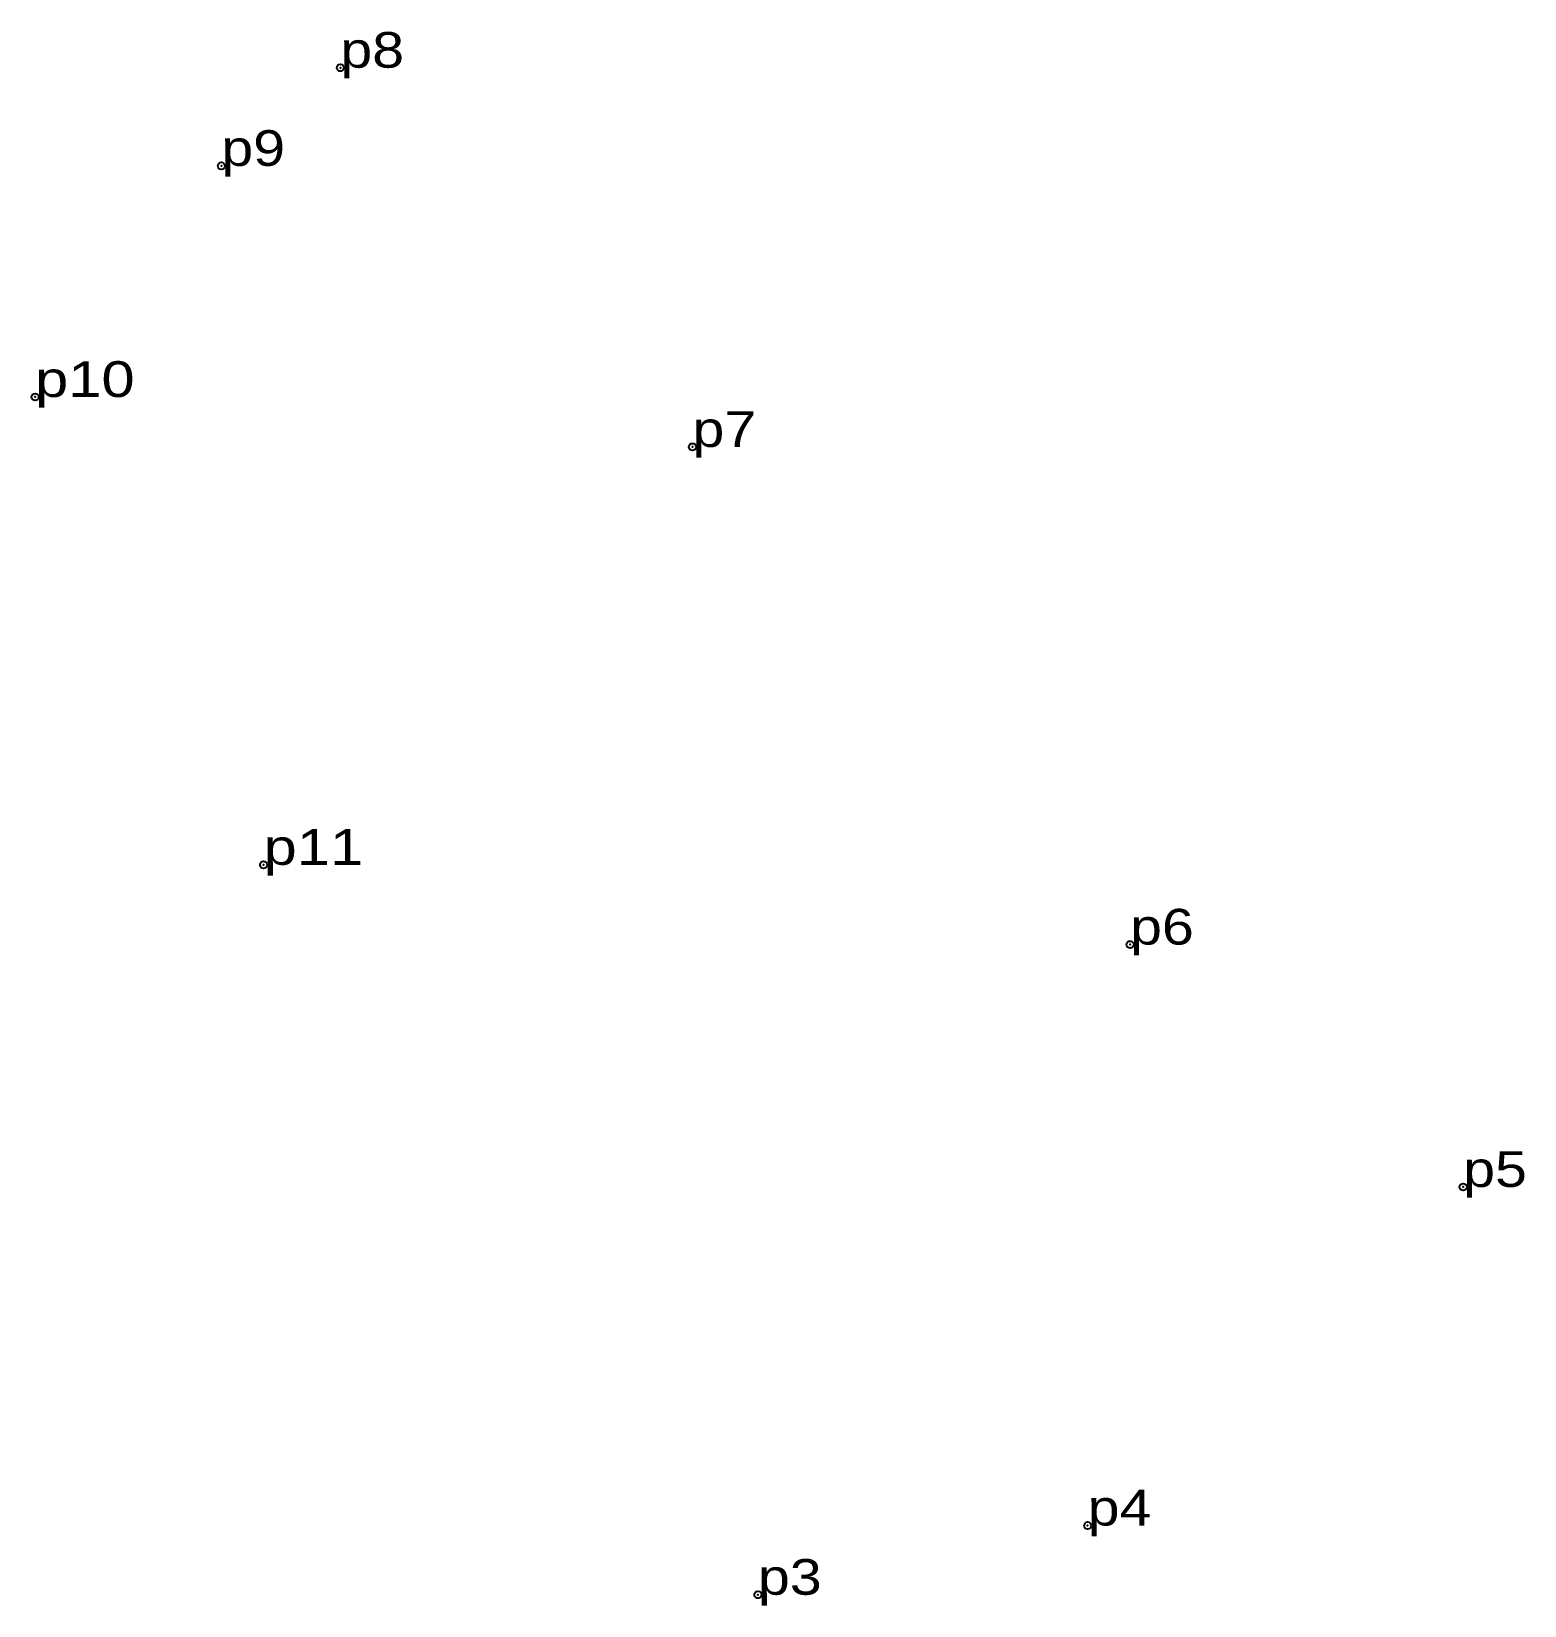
# Model space of a CAD drawing. Header units: metres. Extents: x 539378 to 546957, y 1836365 to 1837641.
# Drawn here: x 540441.7 to 540516.9, y 1837561.5 to 1837640.9 of the extents above; entities outside this region: 10.
import ezdxf

# ---------------------------------------------------------------- set-up
doc = ezdxf.new("R2010")
doc.units = ezdxf.units.M
doc.header["$LTSCALE"] = 0.72
doc.header["$PDMODE"] = 32
doc.header["$PDSIZE"] = 0.36
doc.layers.add('12', color=7, linetype='Continuous')
doc.layers.add('7', color=7, linetype='Continuous')

msp = doc.modelspace()

# ---------------------------------------------------------------- linework, layer by layer
at = {"layer": '7'}
for p in [(540457.23, 1837639.04), (540451.23, 1837634.09), (540441.84, 1837622.44), (540474.98, 1837619.92), (540453.36, 1837598.85), (540497.04, 1837594.83), (540513.83, 1837582.61), (540494.9, 1837565.54), (540478.28, 1837562.05), (546942.73, 1837210.02), (546952.56, 1837208.11), (546935.63, 1837177.68), (546945.16, 1837175.7), (539377.94, 1836943.01)]:
    msp.add_point(p, dxfattribs=at)

# ---------------------------------------------------------------- texts
at = {"layer": '12'}
for s, width, p in [('p8', 1.2, (540457.23, 1837639.04)), ('p9', 1.2, (540451.23, 1837634.09)), ('p10', 1.25, (540441.84, 1837622.44)), ('p7', 1.2, (540474.98, 1837619.92)), ('p11', 1.25, (540453.36, 1837598.85)), ('p6', 1.2, (540497.04, 1837594.83)), ('p5', 1.2, (540513.83, 1837582.61)), ('p4', 1.2, (540494.9, 1837565.54)), ('p3', 1.2, (540478.28, 1837562.05)), ('p15', 1.25, (546942.73, 1837210.02)), ('p16', 1.25, (546952.56, 1837208.11)), ('p14', 1.25, (546935.63, 1837177.68)), ('p13', 1.25, (546945.16, 1837175.7)), ('p12', 1.25, (539377.94, 1836943.01))]:
    msp.add_text(s, height=1.8, dxfattribs=dict(at, width=width)).set_placement(p)

doc.saveas('drawing.dxf')
